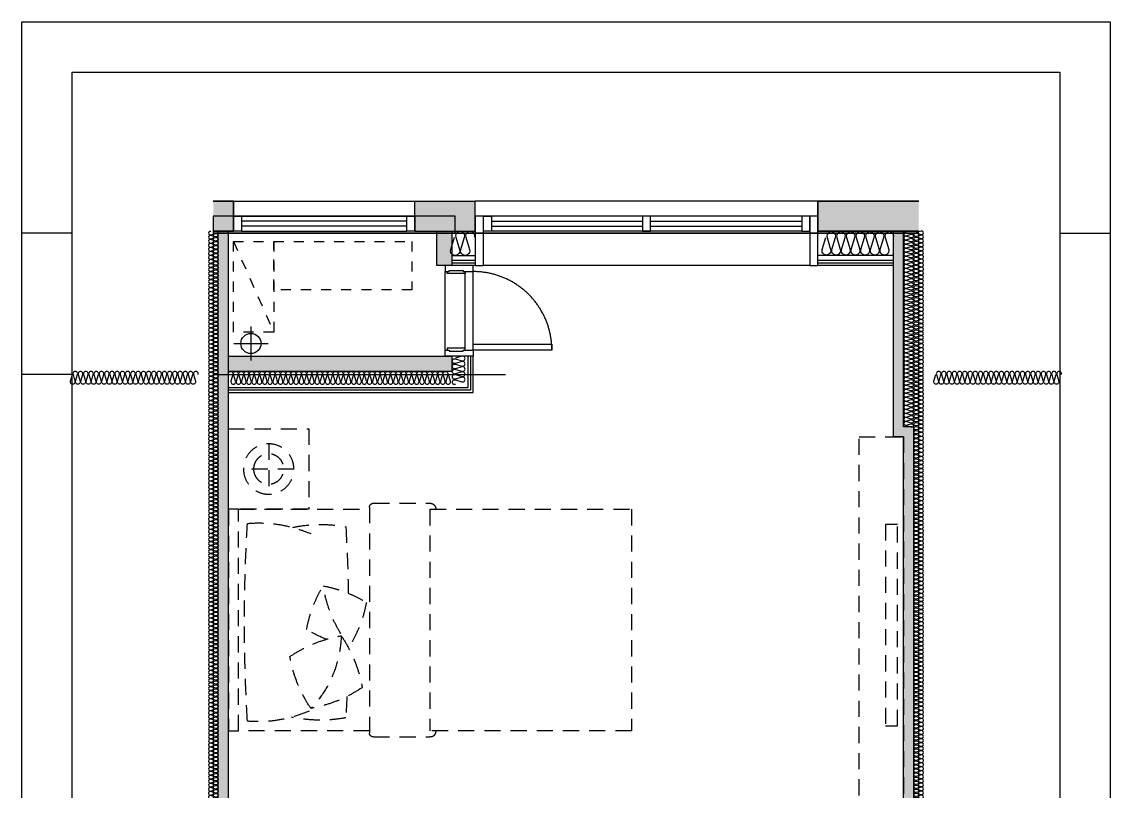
# Model space of a CAD drawing. Header units: millimetres. Extents: x 15861357 to 15880098, y -4845682 to -4837582.
# Drawn here: x 15874698 to 15880098, y -4841401 to -4837582 of the extents above; entities that cross this region are included whole.
import ezdxf

# ---------------------------------------------------------------- set-up
doc = ezdxf.new("R2010")
doc.units = ezdxf.units.MM
doc.header["$LTSCALE"] = 100
for name, pattern in [('CEN', [62, 60, -1, 0, -1]), ('H', [1.3, 0.8, -0.5]), ('H1', [0.75, 0.5, -0.25]), ('HID2', [1, 0.5, -0.5]), ('원본_지상4_7_10_13층 평면도$0$DASHDOT', [22, 20, -1, 0, -1])]:
    doc.linetypes.add(name, pattern=pattern)
doc.layers.get('DEFPOINTS').update_dxf_attribs({"color": 151})
for name, color, linetype in [('AA-DWXM-WIND', 4, 'Continuous'), ('CEN', 1, 'CEN'), ('drywall', 7, 'Continuous'), ('F-DOOR-FRAME', 4, 'Continuous'), ('F-DOOROPEN', 7, 'Continuous'), ('F-FUR', 7, 'Continuous'), ('FL-FUR m', 251, 'H'), ('open', 1, 'Continuous'), ('pattern box', 159, 'Continuous'), ('SOL-251', 251, 'Continuous'), ('WAL', 2, 'Continuous'), ('경량복합패널', 3, 'Continuous'), ('단열재', 251, 'Continuous')]:
    doc.layers.add(name, color=color, linetype=linetype)
doc.layers.add('오피스텔 전용면적', color=21, linetype='Continuous', plot=False)

# ---------------------------------------------------------------- blocks, each defined once
blk = doc.blocks.new('insul1')
blk.add_lwpolyline([(0, 0.25, 1.344031), (0.35, 0.25), (0.2, 0.75, -1.344031), (0.55, 0.75), (0.4, 0.25)], format="xyb")
blk = doc.blocks.new('PW17')
at = {"layer": 'AA-DWXM-WIND'}
for p, q in [((-770, 245), (850, 245)), ((-770, 170), (810, 170))]:
    blk.add_line(p, q, dxfattribs=at)
at = {"layer": 'AA-DWXM-WIND', "color": 5}
for p, q in [((-20, 219.5), (-770, 219.5)), ((770, 219.5), (20, 219.5)), ((-20, 195.5), (-770, 195.5)), ((770, 195.5), (20, 195.5)), ((755, 212.5), (755, 212.5)), ((755, 188.5), (755, 188.5))]:
    blk.add_line(p, q, dxfattribs=at)
at = {"layer": 'AA-DWXM-WIND', "color": 8}
blk.add_line((-810, 0), (810, 0), dxfattribs=at)
at = {"layer": 'AA-DWXM-WIND'}
for points in [[(-810, 0), (-850, 0), (-850, 245), (-810, 245)], [(-810, 230), (-810, 230), (-810, 245), (-770, 245), (-770, 170), (-810, 170), (-810, 182), (-810, 182)], [(-20, 230), (-20, 230), (-20, 245), (20, 245), (20, 170), (-20, 170), (-20, 182), (-20, 182)], [(810, 230), (810, 230), (810, 245), (770, 245), (770, 170), (810, 170), (810, 182), (810, 182)], [(850, 0), (810, 0), (810, 245), (850, 245)]]:
    blk.add_lwpolyline(points, close=True, dxfattribs=at)
blk = doc.blocks.new('AG9')
at = {"layer": 'AA-DWXM-WIND'}
for p, q in [((860, 75), (40, 75)), ((860, 0), (40, 0))]:
    blk.add_line(p, q, dxfattribs=at)
at = {"layer": 'AA-DWXM-WIND', "color": 5}
for p, q in [((40, 49.5), (860, 49.5)), ((40, 25.5), (860, 25.5))]:
    blk.add_line(p, q, dxfattribs=at)
at = {"layer": 'AA-DWXM-WIND'}
for points in [[(40, 60), (40, 60), (40, 75), (0, 75), (0, 0), (40, 0), (40, 12), (40, 12)], [(900, 60), (900, 60), (900, 75), (860, 75), (860, 0), (900, 0), (900, 12), (900, 12)]]:
    blk.add_lwpolyline(points, close=True, dxfattribs=at)
blk = doc.blocks.new('A$C5D2401DF')
at = {"layer": 'FL-FUR m', "color": 9}
for p, q in [((2297.3, 1825), (2297.3, 1575)), ((2172.3, 1700), (2422.3, 1700)), ((1777.8, 1530), (1497.3, 1530)), ((1497.3, 1500), (1497.3, 400)), ((1797.3, 1510.5), (1797.3, 389.5)), ((1777.8, 370), (1497.3, 370))]:
    blk.add_line(p, q, dxfattribs=at)
for points in [[(2497.3, 1500), (2497.3, 1900), (2097.3, 1900), (2097.3, 1500), (2497.3, 1500)], [(1497.3, 1500), (497.3, 1500)], [(497.3, 1500), (497.3, 400), (1497.3, 400)], [(1797.3, 400), (2447.3, 400), (2447.3, 1500), (1797.3, 1500)]]:
    blk.add_lwpolyline(points, dxfattribs=at)
blk.add_lwpolyline([(2447.3, 400), (2447.3, 1500), (2497.3, 1500), (2497.3, 400)], close=True, dxfattribs=at)
for radius in [125, 75]:
    blk.add_circle((2297.3, 1700), radius, dxfattribs=at)
for centre, radius, start, end in [((1496, 1502.5), 27.5, 87.3252, 185.2996), ((1777.8, 1510.5), 19.5, 0, 90), ((10010, 939.2), 8109, 176.64883, 178.98144), ((2039.2, 747), 677.8, 78.2454, 100.5709), ((2347.9, 770.8), 661.5, 85.2578, 113.0661), ((-5691.6, 939.2), 8109, 356.53009, 3.46991), ((2139.5, 501.5), 628.4, 100.3369, 121.339), ((1379.3, 1222.9), 655.6, 328.7318, 350.9404), ((1481.3, 788.2), 638.3, 10.3935, 31.2824), ((2440.5, 1153.4), 638.3, 190.3935, 212.3303), ((2488.3, 499.2), 665.3, 145.8861, 169.9439), ((2478.4, 886.7), 541.1, 181.5211, 223.8303), ((1824, 226.8), 655.4, 55.8051, 80.0249), ((1782.2, 1440.2), 628.4, 291.3638, 301.339), ((1537.2, 885.1), 665.3, 325.8861, 349.9439), ((2201.6, 1157.5), 655.4, 235.8051, 260.0249), ((10010, 939.2), 8109, 182.60425, 183.35146), ((2348.8, 1078.3), 632.2, 246.4309, 274.8797), ((2041.3, 1159.1), 705.4, 259.6741, 281.6159), ((1496, 397.5), 27.5, 174.7004, 272.6748), ((1777.8, 389.5), 19.5, 270, 0.0029)]:
    blk.add_arc(centre, radius, start, end, dxfattribs=at)
blk = doc.blocks.new('DOOR450')
at = {"layer": 'F-DOOR-FRAME'}
for points in [[(30, 90), (30, 140), (0, 140), (0, 0), (30, 0), (30, 20), (25, 20), (25, 90)], [(420, 90), (420, 140), (450, 140), (450, 0), (420, 0), (420, 20), (425, 20), (425, 90)]]:
    blk.add_lwpolyline(points, close=True, dxfattribs=at)
at = {"layer": 'F-DOOR-FRAME', "elevation": 0}
for points in [[(30, 10), (30, 20), (25, 20), (25, 90), (30, 90), (30, 100), (40, 100), (40, 10)], [(420, 10), (420, 20), (425, 20), (425, 90), (420, 90), (420, 100), (410, 100), (410, 10)]]:
    blk.add_lwpolyline(points, close=True, dxfattribs=at)
at = {"layer": 'F-DOOROPEN', "color": 7}
blk.add_lwpolyline([(420, 530), (420, 140), (390, 140), (390, 530)], close=True, dxfattribs=at)
at = {"layer": 'F-DOOROPEN', "color": 1, "linetype": '원본_지상4_7_10_13층 평면도$0$DASHDOT', "ltscale": 800}
blk.add_arc((420, 140), 390, 90, 180, dxfattribs=at)
at = {"layer": 'pattern box', "linetype": 'ByBlock'}
for p, q in [((390, 140), (30, 140)), ((410, 100), (40, 100)), ((420, 0), (30, 0))]:
    blk.add_line(p, q, dxfattribs=at)

msp = doc.modelspace()

# ---------------------------------------------------------------- hatches: boundary and pattern name
at = {"layer": 'SOL-251'}
for points in [[(15875648.30564, -4838621.90186), (15875648.30564, -4838471.90186), (15875748.30564, -4838471.90186), (15875748.30564, -4838621.90186)], [(15875648.30564, -4838621.90186), (15875648.30564, -4838471.90186), (15875748.30564, -4838471.90186), (15875748.30564, -4838621.90186)], [(15876948.30564, -4838471.90186), (15876948.30564, -4838621.90186), (15876648.30564, -4838621.90186), (15876648.30564, -4838471.90186)], [(15879148.30564, -4838471.90186), (15879148.30564, -4838621.90186), (15878648.30564, -4838621.90186), (15878648.30564, -4838471.90186)], [(15879148.30564, -4838471.90186), (15879148.30564, -4838621.90186), (15878648.30564, -4838621.90186), (15878648.30564, -4838471.90186)], [(15875723.30564, -4838621.90186), (15875673.30564, -4838621.90186), (15875673.30564, -4844531.90186), (15875723.30564, -4844531.90186)], [(15876833.30564, -4838791.90186), (15876758.30564, -4838791.90186), (15876758.30564, -4838621.90186), (15876833.30564, -4838621.90186)], [(15879023.30564, -4839641.90186), (15879073.30564, -4839641.90186), (15879073.30564, -4838621.90186), (15879023.30564, -4838621.90186)], [(15876833.30564, -4839241.90186), (15875723.30564, -4839241.90186), (15875723.30564, -4839316.90186), (15876833.30564, -4839316.90186)], [(15879073.30564, -4844531.90186), (15879123.30564, -4844531.90186), (15879123.30564, -4839591.90186), (15879073.30564, -4839591.90186)]]:
    msp.add_hatch(color=256, dxfattribs=at).paths.add_polyline_path(points)

# ---------------------------------------------------------------- linework, layer by layer
at = {"color": 8, "linetype": 'HID2'}
msp.add_lwpolyline([(15875748.30564, -4838671.90186), (15875948.30564, -4838671.90186), (15875948.30564, -4839121.90186), (15875748.30564, -4839121.90186), (15875748.30564, -4838671.90186), (15875948.30564, -4839121.90186)], dxfattribs=at)
msp.add_lwpolyline([(15876633.30564, -4838911.90186), (15875948.30564, -4838911.90186), (15875948.30564, -4838671.90186), (15876633.30564, -4838671.90186)], close=True, dxfattribs=at)
msp.add_circle((15875835.19623, -4839178.967), 50)
at = {"layer": 'AA-DWXM-WIND', "color": 8}
for p, q in [((15875748.30564, -4838471.90186), (15876098.30564, -4838471.90186)), ((15875748.30564, -4838471.90186), (15876648.30564, -4838471.90186)), ((15878648.30564, -4838471.90186), (15876948.30564, -4838471.90186))]:
    msp.add_line(p, q, dxfattribs=at)
at = {"layer": 'AA-DWXM-WIND', "color": 5}
msp.add_line((15877043.30652, -4838603.40069), (15877043.30564, -4838603.40069), dxfattribs=at)
at = {"layer": 'CEN'}
for p, q in [((15874948.30564, -4838631.90186), (15874698.30564, -4838631.90186)), ((15879148.30564, -4838631.90186), (15875648.30564, -4838631.90186)), ((15875648.30564, -4838631.90186), (15879148.30564, -4838631.90186)), ((15879848.30564, -4838631.90186), (15880098.30564, -4838631.90186)), ((15874948.30564, -4839331.90186), (15874698.30564, -4839331.90186)), ((15875648.30564, -4839331.90186), (15877098.30564, -4839331.90186))]:
    msp.add_line(p, q, dxfattribs=at)
at = {"layer": 'DEFPOINTS'}
for points in [[(15880098.30564, -4845681.90186), (15874698.30564, -4845681.90186), (15874698.30564, -4837581.90186), (15880098.30564, -4837581.90186)], [(15879848.30564, -4845431.90186), (15874948.30564, -4845431.90186), (15874948.30564, -4837831.90186), (15879848.30564, -4837831.90186)]]:
    msp.add_lwpolyline(points, close=True, dxfattribs=at)
at = {"layer": 'drywall'}
for p, q in [((15876948.30564, -4838766.90186), (15876833.30564, -4838766.90186)), ((15879023.30564, -4838766.90186), (15878648.30564, -4838766.90186)), ((15876948.30564, -4838779.40186), (15876833.30564, -4838779.40186)), ((15876948.30564, -4838791.90186), (15876833.30564, -4838791.90186)), ((15879023.30564, -4838779.40186), (15878648.30564, -4838779.40186)), ((15879023.30564, -4838791.90186), (15878648.30564, -4838791.90186)), ((15876913.30564, -4839396.90186), (15876913.30564, -4839241.90186)), ((15876925.80564, -4839409.40186), (15876925.80564, -4839241.90186)), ((15876938.30564, -4839421.90186), (15876938.30564, -4839241.90186)), ((15875723.30564, -4839396.90186), (15876913.30564, -4839396.90186)), ((15875723.30564, -4839409.40186), (15876925.80564, -4839409.40186)), ((15875723.30564, -4839421.90186), (15876938.30564, -4839421.90186))]:
    msp.add_line(p, q, dxfattribs=at)
at = {"layer": 'F-FUR', "color": 6, "linetype": 'H1', "ltscale": 0.5}
msp.add_line((15879073.30564, -4841681.90186), (15879073.30564, -4839821.90677), dxfattribs=at)
at = {"layer": 'FL-FUR m', "color": 9}
for points in [[(15878852.29952, -4841681.90186), (15878852.2998, -4839641.90186), (15879073.30564, -4839641.90186), (15879073.30564, -4841681.90186)], [(15878983.30596, -4840076.4523), (15878983.30596, -4841076.4523), (15879043.30596, -4841076.4523), (15879043.30596, -4840076.4523)]]:
    msp.add_lwpolyline(points, close=True, dxfattribs=at)
at = {"layer": 'open'}
for p, q in [((15875835.19623, -4839094.21722), (15875835.19623, -4839263.71678)), ((15875750.44645, -4839178.967), (15875919.946, -4839178.967))]:
    msp.add_line(p, q, dxfattribs=at)
at = {"layer": 'WAL'}
for p, q in [((15876648.30564, -4838471.90186), (15876948.30564, -4838471.90186)), ((15876648.30564, -4838621.90186), (15876648.30564, -4838471.90186)), ((15876948.30564, -4838621.90186), (15876948.30564, -4838471.90186)), ((15878648.30564, -4838621.90186), (15878648.30564, -4838471.90186)), ((15875723.30564, -4838621.90186), (15875648.30564, -4838621.90186)), ((15876648.30564, -4838621.90186), (15876948.30564, -4838621.90186)), ((15879073.30564, -4838621.90186), (15879148.30564, -4838621.90186))]:
    msp.add_line(p, q, dxfattribs=at)
for points in [[(15875648.30564, -4838621.90186), (15875748.30564, -4838621.90186), (15875748.30564, -4838471.90186), (15875648.30564, -4838471.90186)], [(15875648.30564, -4838471.90186), (15875748.30564, -4838471.90186), (15875748.30564, -4838621.90186)], [(15879148.30564, -4838471.90186), (15878648.30564, -4838471.90186), (15878648.30564, -4838621.90186)], [(15879148.30564, -4838621.90186), (15878648.30564, -4838621.90186), (15878648.30564, -4838471.90186), (15879148.30564, -4838471.90186)], [(15875748.30564, -4838621.90186), (15875648.30564, -4838621.90186)], [(15878648.30564, -4838621.90186), (15879148.30564, -4838621.90186)]]:
    msp.add_lwpolyline(points, dxfattribs=at)
at = {"layer": '경량복합패널'}
for p, q in [((15875673.30564, -4844531.90186), (15875673.30564, -4838621.90186)), ((15875723.30564, -4844531.90186), (15875723.30564, -4838621.90186)), ((15876758.30564, -4838791.90186), (15876758.30564, -4838621.90186)), ((15876833.30564, -4838791.90186), (15876833.30564, -4838621.90186)), ((15879023.30564, -4839641.90186), (15879023.30564, -4838621.90186)), ((15879073.30564, -4839591.90186), (15879073.30564, -4838621.90186)), ((15876833.30564, -4838791.90186), (15876758.30564, -4838791.90186)), ((15875723.30564, -4839241.90186), (15876833.30564, -4839241.90186)), ((15876833.30564, -4839316.90186), (15876833.30564, -4839241.90186)), ((15875723.30564, -4839316.90186), (15876833.30564, -4839316.90186)), ((15879073.30564, -4839641.90186), (15879023.30564, -4839641.90186)), ((15879123.30564, -4839591.90186), (15879073.30564, -4839591.90186)), ((15879073.30564, -4844531.90186), (15879073.30564, -4839641.90186)), ((15879123.30564, -4844531.90186), (15879123.30564, -4839591.90186))]:
    msp.add_line(p, q, dxfattribs=at)
at = {"layer": '단열재'}
for p, q in [((15876833.30564, -4838741.90191), (15876948.30564, -4838741.90191)), ((15876833.30564, -4838741.90191), (15876948.30564, -4838741.90191)), ((15879023.30564, -4838741.90191), (15878648.30564, -4838741.90191))]:
    msp.add_line(p, q, dxfattribs=at)
at = {"layer": '오피스텔 전용면적'}
msp.add_lwpolyline([(15878808.30518, -4844631.90186), (15878808.30894, -4843681.90186), (15879148.30564, -4843681.90186), (15879148.30564, -4838631.90186), (15876848.30564, -4838631.90186), (15876848.30564, -4838546.90186), (15875648.30564, -4838546.90186), (15875648.30564, -4842231.90186), (15877348.30564, -4842231.90186), (15877348.30564, -4842731.90186), (15875648.30564, -4842731.90186), (15875648.30564, -4844631.90186), (15875648.30564, -4844631.90186), (15875648.30564, -4844631.90186), (15876668.30564, -4844631.90186), (15876668.30564, -4844631.90186), (15877348.30564, -4844631.90186), (15877348.30564, -4844631.90186), (15878808.30518, -4844631.90186)], dxfattribs=at)

# ---------------------------------------------------------------- block references
at = {"extrusion": (0, 0, -1), "xscale": -1, "zscale": -1, "rotation": 90}
msp.add_blockref('DOOR450', (-15876798.30564, -4838791.90186), dxfattribs=at)
at = {"color": 7, "linetype": 'ByBlock', "xscale": -1}
msp.add_blockref('A$C5D2401DF', (15878220.56589, -4841501.90163), dxfattribs=at)
at = {"layer": 'AA-DWXM-WIND', "xscale": -1}
for name, p in [('AG9', (15876648.30564, -4838621.90186)), ('PW17', (15877798.30564, -4838791.90186))]:
    msp.add_blockref(name, p, dxfattribs=at)
at = {"layer": '단열재', "row_count": 1, "row_spacing": 0}
for p, xscale, yscale, zscale, rotation, column_count, column_spacing in [((15875623.30564, -4838622.62806), 50, 50, 50, 270, 295, 20), ((15876944.25591, -4838620.07242), 123.6589791932891, 123.6589791932891, 123.6589791932891, 180, 2, 49.46359167731563), ((15879023.30564, -4838621.90186), 120, 120, 120, 180, 7, 48), ((15879073.30346, -4838626.81659), 50, 50, 50, 270, 48, 20), ((15879123.30346, -4844528.00799), -50, 50, 50, 270, 295, -20), ((15876833.30564, -4839381.90186), -65, 65, 65, 270, 5, -26), ((15875573.30564, -4839316.90186), 65, 65, 65, 180, 24, 26), ((15875723.30564, -4839316.90186), -65, 65, 65, 180, 42, -26), ((15879856.59558, -4839316.90186), 65, 65, 65, 180, 24, 26)]:
    msp.add_blockref('insul1', p, dxfattribs=dict(at, xscale=xscale, yscale=yscale, zscale=zscale, rotation=rotation, column_count=column_count, column_spacing=column_spacing))

doc.saveas('drawing.dxf')
